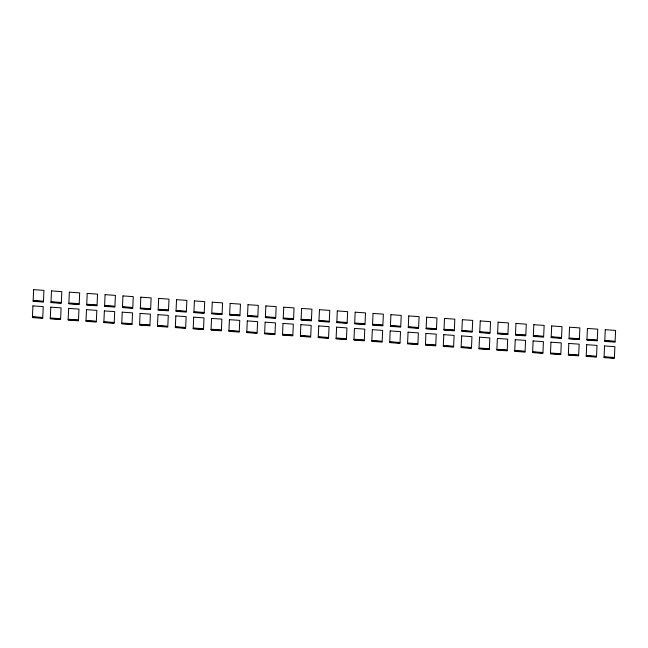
<?xml version="1.0" encoding="UTF-8"?>
<svg xmlns="http://www.w3.org/2000/svg" width="648" height="648" viewBox="0 0 648 648"><rect width="100%" height="100%" fill="white"/><g stroke="black" fill="none" stroke-linecap="round" stroke-linejoin="round"><path stroke-width="0.97" d="M32.416 317.156L32.4 317.577L42.719 318.306L42.744 317.876L32.416 317.156M32.918 305.897L32.441 316.726L42.76 317.447L43.238 306.617L32.918 305.897M33.137 300.907L33.113 301.336L43.44 302.057L43.456 301.636L33.137 300.907M33.631 289.656L33.153 300.486L43.473 301.207L43.951 290.377L33.631 289.656M50.285 318.403L50.261 318.832L60.588 319.553L60.604 319.132L50.285 318.403M50.779 307.152L50.301 317.982L60.62 318.703L61.098 307.873L50.779 307.152M50.998 302.162L50.981 302.592L61.301 303.313L61.317 302.883L50.998 302.162M51.492 290.903L51.014 301.733L61.341 302.462L61.819 291.632L51.492 290.903M68.145 319.658L68.129 320.08L78.448 320.809L78.465 320.379L68.145 319.658M68.639 308.399L68.17 319.229L78.489 319.95L78.967 309.12L68.639 308.399M68.866 303.41L68.842 303.839L79.161 304.56L79.186 304.139L68.866 303.41M69.36 292.159L68.882 302.989L79.202 303.709L79.68 292.88L69.36 292.159M86.014 320.906L85.99 321.335L96.317 322.056L96.333 321.627L86.014 320.906M86.508 309.655L86.03 320.485L96.35 321.206L96.827 310.376L86.508 309.655M86.727 304.665L86.711 305.095L97.03 305.816L97.046 305.386L86.727 304.665M87.221 293.406L86.743 304.236L97.07 304.957L97.54 294.135L87.221 293.406M103.874 322.161L103.858 322.583L114.178 323.312L114.194 322.882L103.874 322.161M104.368 310.902L103.891 321.732L114.218 322.453L114.696 311.623L104.368 310.902M104.587 305.913L104.571 306.342L114.89 307.063L114.915 306.642L104.587 305.913M105.089 294.662L104.612 305.491L114.931 306.212L115.409 295.383L105.089 294.662M121.735 323.409L121.719 323.838L132.038 324.559L132.062 324.13L121.735 323.409M122.237 312.158L121.759 322.988L132.079 323.708L132.556 312.879L122.237 312.158M122.456 307.168L122.432 307.598L132.759 308.318L132.775 307.889L122.456 307.168M122.95 295.909L122.472 306.739L132.791 307.46L133.269 296.638L122.95 295.909M139.603 324.664L139.587 325.085L149.907 325.814L149.923 325.385L139.603 324.664M140.098 313.405L139.62 324.235L149.947 324.956L150.417 314.126L140.098 313.405M140.316 308.416L140.3 308.845L150.619 309.566L150.636 309.145L140.316 308.416M140.81 297.165L140.341 307.994L150.66 308.715L151.138 297.886L140.81 297.165M157.464 325.912L157.448 326.341L167.767 327.062L167.792 326.632L157.464 325.912M157.966 314.661L157.488 325.49L167.808 326.211L168.286 315.382L157.966 314.661M158.185 309.671L158.161 310.092L168.488 310.821L168.504 310.392L158.185 309.671M158.679 298.412L158.201 309.242L168.521 309.963L168.998 299.141L158.679 298.412M175.333 327.167L175.308 327.588L185.636 328.317L185.652 327.888L175.333 327.167M175.827 315.908L175.349 326.738L185.668 327.459L186.146 316.629L175.827 315.908M176.045 310.919L176.029 311.348L186.349 312.069L186.365 311.648L176.045 310.919M176.54 299.668L176.062 310.497L186.389 311.218L186.867 300.389L176.54 299.668M193.193 328.415L193.177 328.844L203.496 329.565L203.513 329.135L193.193 328.415M193.687 317.164L193.217 327.985L203.537 328.714L204.015 317.885L193.687 317.164M193.914 312.174L193.89 312.595L204.209 313.324L204.233 312.895L193.914 312.174M194.408 300.915L193.93 311.745L204.25 312.466L204.728 301.636L194.408 300.915M211.062 329.67L211.037 330.091L221.365 330.82L221.381 330.391L211.062 329.67M211.556 318.411L211.078 329.241L221.397 329.962L221.875 319.132L211.556 318.411M211.775 313.421L211.758 313.851L222.078 314.572L222.094 314.15L211.775 313.421M212.269 302.171L211.791 313L222.118 313.721L222.588 302.891L212.269 302.171M228.922 330.917L228.906 331.347L239.225 332.068L239.242 331.638L228.922 330.917M229.416 319.666L228.938 330.488L239.266 331.217L239.744 320.387L229.416 319.666M229.635 314.677L229.619 315.098L239.938 315.827L239.963 315.398L229.635 314.677M230.137 303.418L229.659 314.248L239.979 314.969L240.457 304.139L230.137 303.418M246.791 332.173L246.767 332.594L257.086 333.315L257.11 332.894L246.791 332.173M247.285 320.914L246.807 331.744L257.126 332.464L257.604 321.635L247.285 320.914M247.504 315.924L247.487 316.354L257.807 317.075L257.823 316.645L247.504 315.924M247.998 304.673L247.52 315.503L257.839 316.224L258.317 305.394L247.998 304.673M264.651 333.42L264.635 333.85L274.954 334.571L274.971 334.141L264.651 333.42M265.145 322.161L264.668 332.991L274.995 333.72L275.465 322.89L265.145 322.161M265.364 317.18L265.348 317.601L275.667 318.33L275.692 317.901L265.364 317.18M265.858 305.921L265.388 316.751L275.708 317.471L276.186 306.642L265.858 305.921M282.512 334.676L282.496 335.097L292.815 335.818L292.839 335.397L282.512 334.676M283.014 323.417L282.536 334.247L292.856 334.967L293.333 324.138L283.014 323.417M283.233 318.427L283.208 318.856L293.536 319.577L293.552 319.148L283.233 318.427M283.727 307.176L283.249 318.006L293.568 318.727L294.046 307.897L283.727 307.176M300.38 335.923L300.364 336.353L310.684 337.073L310.7 336.644L300.38 335.923M300.875 324.664L300.397 335.494L310.716 336.223L311.194 325.393L300.875 324.664M301.093 319.683L301.077 320.104L311.396 320.833L311.413 320.404L301.093 319.683M301.587 308.424L301.109 319.253L311.437 319.974L311.915 309.145L301.587 308.424M318.241 337.179L318.225 337.6L328.544 338.321L328.568 337.9L318.241 337.179M318.735 325.92L318.265 336.749L328.585 337.47L329.062 326.641L318.735 325.92M318.962 320.93L318.938 321.359L329.265 322.08L329.281 321.651L318.962 320.93M319.456 309.679L318.978 320.501L329.297 321.23L329.775 310.4L319.456 309.679M336.11 338.426L336.085 338.855L346.413 339.576L346.429 339.147L336.11 338.426M336.604 327.167L336.126 337.997L346.445 338.726L346.923 327.896L336.604 327.167M336.822 322.186L336.806 322.607L347.126 323.336L347.142 322.906L336.822 322.186M337.316 310.927L336.839 321.756L347.166 322.477L347.636 311.648L337.316 310.927M353.97 339.674L353.954 340.103L364.273 340.824L364.289 340.403L353.97 339.674M354.464 328.423L353.986 339.252L364.314 339.973L364.792 329.144L354.464 328.423M354.683 323.433L354.667 323.862L364.986 324.583L365.01 324.154L354.683 323.433M355.185 312.182L354.707 323.004L365.026 323.733L365.504 312.903L355.185 312.182M371.839 340.929L371.814 341.358L382.142 342.079L382.158 341.65L371.839 340.929M372.333 329.67L371.855 340.5L382.174 341.229L382.652 330.399L372.333 329.67M372.551 324.689L372.535 325.11L382.855 325.839L382.871 325.409L372.551 324.689M373.046 313.43L372.568 324.259L382.887 324.98L383.365 314.15L373.046 313.43M389.699 342.176L389.683 342.606L400.002 343.327L400.019 342.905L389.699 342.176M390.193 330.926L389.715 341.755L400.043 342.476L400.513 331.646L390.193 330.926M390.412 325.936L390.396 326.365L400.715 327.086L400.739 326.657L390.412 325.936M390.914 314.685L390.436 325.507L400.756 326.236L401.234 315.406L390.914 314.685M407.56 343.432L407.543 343.861L417.863 344.582L417.887 344.153L407.56 343.432M408.062 332.173L407.584 343.003L417.903 343.724L418.381 332.902L408.062 332.173M408.281 327.191L408.256 327.613L418.584 328.334L418.6 327.912L408.281 327.191M408.775 315.932L408.297 326.762L418.616 327.483L419.094 316.653L408.775 315.932M425.428 344.679L425.412 345.109L435.731 345.829L435.748 345.408L425.428 344.679M425.922 333.428L425.444 344.258L435.764 344.979L436.242 334.149L425.922 333.428M426.141 328.439L426.125 328.868L436.444 329.589L436.46 329.16L426.141 328.439M426.635 317.18L426.165 328.01L436.485 328.739L436.963 317.909L426.635 317.18M443.289 345.935L443.273 346.364L453.592 347.085L453.616 346.656L443.289 345.935M443.791 334.676L443.313 345.506L453.632 346.226L454.11 335.405L443.791 334.676M444.01 329.694L443.985 330.116L454.313 330.836L454.329 330.415L444.01 329.694M444.504 318.435L444.026 329.265L454.345 329.986L454.823 319.156L444.504 318.435M461.157 347.182L461.133 347.611L471.46 348.332L471.477 347.911L461.157 347.182M461.651 335.931L461.174 346.761L471.493 347.482L471.971 336.652L461.651 335.931M461.87 330.942L461.854 331.371L472.173 332.092L472.19 331.663L461.87 330.942M462.364 319.683L461.886 330.512L472.214 331.241L472.692 320.412L462.364 319.683M479.018 348.438L479.002 348.859L489.321 349.588L489.337 349.159L479.018 348.438M479.512 337.179L479.042 348.008L489.362 348.729L489.839 337.908L479.512 337.179M479.739 332.189L479.714 332.618L490.034 333.339L490.058 332.918L479.739 332.189M480.233 320.938L479.755 331.768L490.074 332.489L490.552 321.659L480.233 320.938M496.886 349.685L496.862 350.114L507.19 350.835L507.206 350.414L496.886 349.685M497.38 338.434L496.903 349.264L507.222 349.985L507.7 339.155L497.38 338.434M497.599 333.445L497.583 333.874L507.902 334.595L507.919 334.166L497.599 333.445M498.093 322.186L497.615 333.015L507.943 333.744L508.413 322.915L498.093 322.186M514.747 350.941L514.731 351.362L525.05 352.091L525.066 351.661L514.747 350.941M515.241 339.682L514.763 350.511L525.091 351.232L525.569 340.403L515.241 339.682M515.46 334.692L515.444 335.121L525.763 335.842L525.787 335.421L515.46 334.692M515.962 323.441L515.484 334.271L525.803 334.992L526.281 324.162L515.962 323.441M532.615 352.188L532.591 352.617L542.911 353.338L542.935 352.917L532.615 352.188M533.11 340.937L532.632 351.767L542.951 352.488L543.429 341.658L533.11 340.937M533.328 335.948L533.304 336.377L543.632 337.098L543.648 336.668L533.328 335.948M533.822 324.689L533.345 335.518L543.664 336.247L544.142 325.418L533.822 324.689M550.476 353.444L550.46 353.865L560.779 354.594L560.795 354.164L550.476 353.444M550.97 342.185L550.492 353.014L560.82 353.735L561.29 342.905L550.97 342.185M551.189 337.195L551.173 337.624L561.492 338.345L561.516 337.924L551.189 337.195M551.683 325.944L551.213 336.774L561.533 337.495L562.01 326.665L551.683 325.944M568.337 354.691L568.32 355.12L578.64 355.841L578.664 355.412L568.337 354.691M568.839 343.44L568.361 354.27L578.68 354.991L579.158 344.161L568.839 343.44M569.057 338.45L569.033 338.88L579.361 339.601L579.377 339.171L569.057 338.45M569.552 327.191L569.074 338.021L579.393 338.742L579.871 327.92L569.552 327.191M586.205 355.946L586.181 356.368L596.508 357.097L596.525 356.667L586.205 355.946M586.699 344.687L586.221 355.517L596.541 356.238L597.019 345.408L586.699 344.687M586.918 339.698L586.902 340.127L597.221 340.848L597.237 340.427L586.918 339.698M587.412 328.447L586.934 339.277L597.262 339.998L597.74 329.168L587.412 328.447M604.066 357.194L604.049 357.623L614.369 358.344L614.385 357.915L604.066 357.194M604.56 345.943L604.09 356.773L614.409 357.494L614.887 346.664L604.56 345.943M604.787 340.953L604.762 341.383L615.082 342.104L615.106 341.674L604.787 340.953M605.281 329.694L604.803 340.524L615.122 341.245L615.6 330.423L605.281 329.694"/></g></svg>
